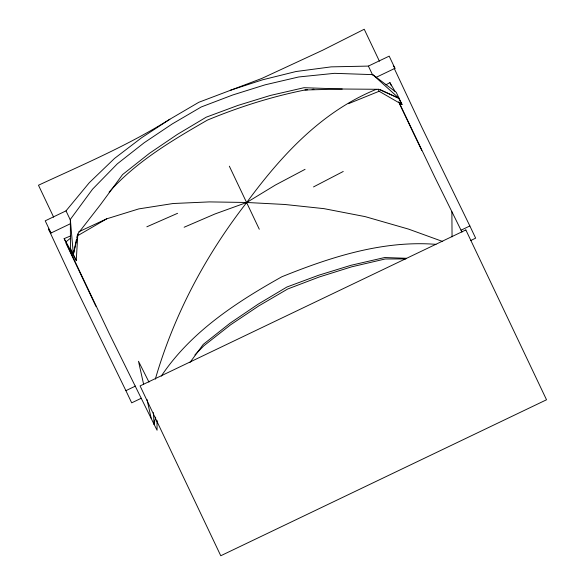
<?xml version="1.0" encoding="UTF-8"?>
<svg xmlns="http://www.w3.org/2000/svg" width="585" height="585" viewBox="0 0 585 585"><rect width="100%" height="100%" fill="white"/><g stroke="black" fill="none" stroke-linecap="round" stroke-linejoin="round"><path stroke-width="0.88" d="M70.624 235.938L64.145 238.621L76.255 260.486L77.834 233.941M156.985 420.344L157.072 430.253L154.038 424.227L154.462 420.717M378.166 89.249L379.109 91.267L402.027 104.51L396.235 92.32L372.725 74.631L334.481 73.33L298.745 76.964L265.144 84.818L232.72 94.982L201.218 106.982L172.246 123.94L144.195 142.733L117.314 163.837L92.576 189.152L70.346 219.412L73.359 254.395L76.474 239.287M76.84 237.503L77.205 235.726M73.359 254.395L78.295 233.196L100.342 204.845L122.565 174.579L149.394 153.365L177.357 134.411L206.205 117.19L237.832 105.454L270.343 95.457L303.995 87.706L342.247 89.022L378.824 89.3L399.131 98.412L372.725 74.631M64.145 238.621L109.073 333.201L154.038 424.227L155.683 417.156M155.325 379.124C173.95 314.898 205.657 255.133 246.731 202.476C280.983 155.873 321.509 111.581 376.228 89.373M161.255 376.155C190.725 331.936 236.296 302.269 281.882 276.756C330.7 257.056 382.678 240.201 436 244.347M190.015 362.422L203.244 344.404L230.066 323.198L258.029 304.244L286.884 287.023L318.511 275.286L351.022 265.283L384.674 257.539L406.531 258.292M70.2 223.828L51.012 233.013L45.221 220.823L66.01 210.871L89.3 182.695L114.558 158.403L141.65 137.716L169.862 119.245L198.834 102.273L261.89 78.405L322.745 50.186L364.236 29.25L379.424 61.198M109.095 192.129C136.342 161.518 172.275 140.327 207.456 120.079C238.951 107.048 271.506 96.679 304.946 89.988L307.644 89.761M194.9 354.941L203.777 345.852L230.658 324.755L258.709 305.962L287.688 289.005L319.183 277.005L351.614 266.84L385.208 258.987L405.866 258.914M66.2 241.663L70.339 238.314M169.862 119.245C128.225 145.321 82.931 164.641 38.471 185.226L53.652 217.181M78.58 235.163L106.726 218.819L138.769 208.903L173.109 203.514L209.364 201.905L246.731 202.476L284.822 204.479L324.017 208.655L365.128 216.618L408.535 229.108L442.721 241.51M386.078 84.745L389.91 82.639L394.897 91.18M305.077 169.328L275.447 185.006L246.731 202.476L214.973 213.964L184.129 227.243M313.502 186.929L343.241 171.471M230.336 90.287L262.599 79.801L295.988 71.531L331.205 66.865L368.396 66.09L389.179 56.138L394.97 68.328L375.782 77.512M51.012 233.013L48.467 228.998L77.959 292.142L125.899 390.656L135.493 386.063M461.06 230.176L469.857 225.964L475.649 238.161L470.852 240.457M141.285 398.253L131.691 402.846L125.899 390.656M78.763 231.792L106.726 218.819M146.835 226.812L177.569 213.313M348.47 103.684L379.109 91.267M312.149 89.381L313.948 89.227M304.946 89.988L342.247 89.022M380.308 89.71L399.131 98.412M393.274 65.644L394.97 68.328M398.253 97.454L402.027 104.51M148.985 382.115L138.491 361.274L143.632 384.374M398.743 101.739L434.845 177.226L461.967 232.099M469.857 225.964L421.917 127.45L394.231 68.379M412.82 131.808L421.726 150.367M95.955 306.343L66.003 243.287M229.335 166.184L259.287 229.24M412.447 131.018L399.336 103.435M368.396 66.09L372.638 75.026M66.01 210.871L70.646 220.625M76.255 260.486L70.463 248.296L70.346 219.412M389.91 82.639L391.387 85.856M146.989 399.475L151.142 418.129M153.445 412.622L154.038 424.227M451.876 211.799L452.059 236.867M465.857 229.942L140.086 385.917L220.764 555.75L546.529 399.774L465.857 229.942"/></g></svg>
